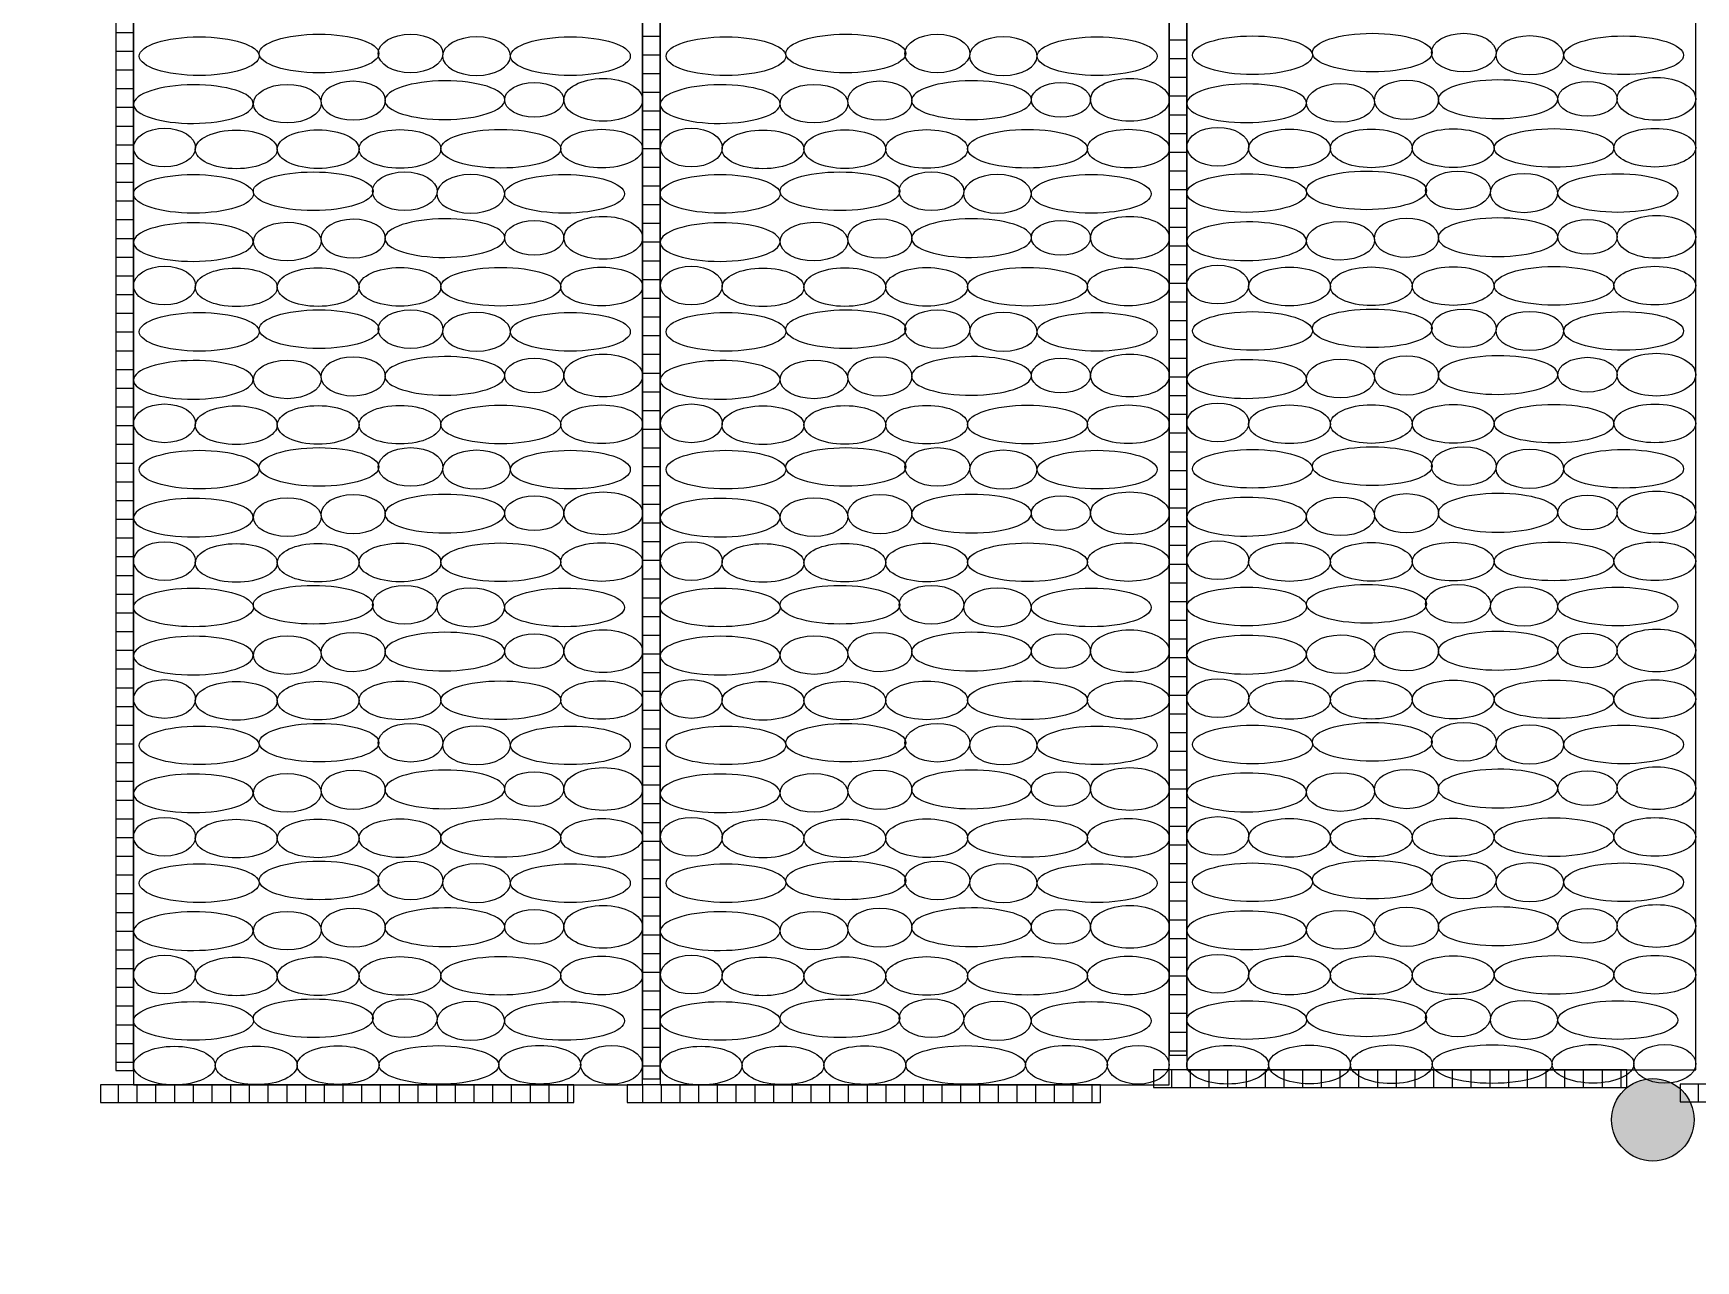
# Model space of a CAD drawing. Header units: inches. Extents: x 523 to 1492, y 69 to 539.
# Drawn here: x 613.63 to 619.27, y 323.95 to 328.11 of the extents above; entities that cross this region are included whole.
import ezdxf

# ---------------------------------------------------------------- set-up
doc = ezdxf.new("R2010")
doc.units = ezdxf.units.IN
doc.header["$MEASUREMENT"] = 0
doc.styles.get("Standard").update_dxf_attribs({"font": 'arial.ttf'})
doc.dimstyles.new('ISO-25', dxfattribs={"dimtxt": 2.5, "dimasz": 2.5, "dimexe": 1.25, "dimexo": 0, "dimtad": 1, "dimdec": 0, "dimtxsty": 'Standard', "dimcen": 2.5, "dimadec": 0, "dimazin": 0, "dimtfac": 1, "dimtdec": 0, "dimtmove": 0, "dimatfit": 3, "dimfxl": 0, "dimarcsym": 0})

# ---------------------------------------------------------------- blocks, each defined once
blk = doc.blocks.new('бут')
at = {"color": 7, "linetype": 'ByBlock', "lineweight": 15}
blk.add_lwpolyline([(1777.275, -4788.042), (1785.907, -4788.042), (1785.907, -4740.129), (1777.275, -4742.251)], close=True, dxfattribs=at)
for centre, major_axis, ratio in [((1778.39, -4770.595), (1.016, 0), 0.322367), ((1780.422, -4770.55), (1.016, 0), 0.322367), ((1781.974, -4770.55), (0.549, 0), 0.596748), ((1784.685, -4770.595), (1.016, 0), 0.322367), ((1785.241, -4771.336), (-0.667, 0), 0.543772), ((1779.883, -4771.401), (0.575, 0.003), 0.569135), ((1784.072, -4771.336), (-0.502, 0), 0.586261), ((1777.803, -4772.146), (-0.525, 0), 0.625314), ((1783.504, -4772.166), (1.016, 0), 0.322367), ((1785.214, -4772.163), (0.694, 0), 0.47197), ((1779.018, -4772.177), (0.694, 0), 0.47197), ((1780.406, -4772.173), (0.694, 0), 0.47197), ((1781.794, -4772.169), (0.694, 0), 0.47197), ((1778.292, -4772.931), (1.016, 0), 0.322367), ((1780.324, -4772.886), (1.016, 0), 0.322367), ((1781.875, -4772.886), (0.549, 0), 0.596748), ((1784.586, -4772.931), (1.016, 0), 0.322367), ((1779.883, -4773.74), (0.575, 0.003), 0.569135), ((1784.072, -4773.675), (-0.502, 0), 0.586261), ((1785.241, -4773.675), (-0.667, 0), 0.543772), ((1777.803, -4774.485), (-0.525, 0), 0.625314), ((1779.018, -4774.516), (0.694, 0), 0.47197), ((1780.406, -4774.512), (0.694, 0), 0.47197), ((1781.794, -4774.508), (0.694, 0), 0.47197), ((1783.504, -4774.505), (1.016, 0), 0.322367), ((1785.214, -4774.502), (0.694, 0), 0.47197), ((1780.422, -4775.225), (1.016, 0), 0.322367), ((1781.974, -4775.225), (0.549, 0), 0.596748), ((1778.39, -4775.27), (1.016, 0), 0.322367), ((1784.685, -4775.27), (1.016, 0), 0.322367), ((1779.883, -4776.077), (0.575, 0.003), 0.569135), ((1784.072, -4776.012), (-0.502, 0), 0.586261), ((1785.241, -4776.012), (-0.667, 0), 0.543772), ((1777.803, -4776.822), (-0.525, 0), 0.625314), ((1779.018, -4776.853), (0.694, 0), 0.47197), ((1780.406, -4776.849), (0.694, 0), 0.47197), ((1781.794, -4776.845), (0.694, 0), 0.47197), ((1783.504, -4776.842), (1.016, 0), 0.322367), ((1785.214, -4776.838), (0.694, 0), 0.47197), ((1778.39, -4777.607), (1.016, 0), 0.322367), ((1780.422, -4777.562), (1.016, 0), 0.322367), ((1781.974, -4777.562), (0.549, 0), 0.596748), ((1784.685, -4777.607), (1.016, 0), 0.322367), ((1785.241, -4778.348), (-0.667, 0), 0.543772), ((1779.883, -4778.413), (0.575, 0.003), 0.569135), ((1784.072, -4778.348), (-0.502, 0), 0.586261), ((1777.803, -4779.158), (-0.525, 0), 0.625314), ((1779.018, -4779.189), (0.694, 0), 0.47197), ((1780.406, -4779.185), (0.694, 0), 0.47197), ((1781.794, -4779.182), (0.694, 0), 0.47197), ((1783.504, -4779.179), (1.016, 0), 0.322367), ((1785.214, -4779.175), (0.694, 0), 0.47197), ((1778.292, -4779.944), (1.016, 0), 0.322367), ((1780.324, -4779.899), (1.016, 0), 0.322367), ((1781.875, -4779.899), (0.549, 0), 0.596748), ((1784.586, -4779.944), (1.016, 0), 0.322367), ((1779.883, -4780.752), (0.575, 0.003), 0.569135), ((1784.072, -4780.687), (-0.502, 0), 0.586261), ((1785.241, -4780.687), (-0.667, 0), 0.543772), ((1777.803, -4781.497), (-0.525, 0), 0.625314), ((1779.018, -4781.528), (0.694, 0), 0.47197), ((1780.406, -4781.525), (0.694, 0), 0.47197), ((1781.794, -4781.521), (0.694, 0), 0.47197), ((1783.504, -4781.518), (1.016, 0), 0.322367), ((1785.214, -4781.514), (0.694, 0), 0.47197), ((1778.39, -4782.283), (1.016, 0), 0.322367), ((1780.422, -4782.238), (1.016, 0), 0.322367), ((1781.974, -4782.238), (0.549, 0), 0.596748), ((1784.685, -4782.283), (1.016, 0), 0.322367), ((1779.883, -4783.089), (0.575, 0.003), 0.569135), ((1784.072, -4783.024), (-0.502, 0), 0.586261), ((1785.241, -4783.024), (-0.667, 0), 0.543772), ((1777.803, -4783.834), (-0.525, 0), 0.625314), ((1779.018, -4783.865), (0.694, 0), 0.47197), ((1780.406, -4783.861), (0.694, 0), 0.47197), ((1781.794, -4783.857), (0.694, 0), 0.47197), ((1783.504, -4783.854), (1.016, 0), 0.322367), ((1785.214, -4783.851), (0.694, 0), 0.47197), ((1778.39, -4784.62), (1.016, 0), 0.322367), ((1780.422, -4784.574), (1.016, 0), 0.322367), ((1781.974, -4784.574), (0.549, 0), 0.596748), ((1784.685, -4784.62), (1.016, 0), 0.322367), ((1784.072, -4785.361), (-0.502, 0), 0.586261), ((1785.241, -4785.361), (-0.667, 0), 0.543772), ((1779.883, -4785.426), (0.575, 0.003), 0.569135), ((1777.803, -4786.171), (-0.525, 0), 0.625314), ((1779.018, -4786.202), (0.694, 0), 0.47197), ((1780.406, -4786.198), (0.694, 0), 0.47197), ((1781.794, -4786.194), (0.694, 0), 0.47197), ((1783.504, -4786.191), (1.016, 0), 0.322367), ((1785.214, -4786.187), (0.694, 0), 0.47197), ((1778.292, -4786.956), (1.016, 0), 0.322367), ((1780.324, -4786.911), (1.016, 0), 0.322367), ((1781.875, -4786.911), (0.549, 0), 0.596748), ((1784.586, -4786.956), (1.016, 0), 0.322367), ((1777.969, -4787.714), (0.694, 0), 0.47197), ((1779.357, -4787.71), (0.694, 0), 0.47197), ((1780.745, -4787.706), (0.694, 0), 0.47197), ((1782.455, -4787.703), (1.016, 0), 0.322367), ((1784.165, -4787.7), (0.694, 0), 0.47197), ((1785.383, -4787.7), (-0.525, 0), 0.625314)]:
    blk.add_ellipse(centre, major_axis=major_axis, ratio=ratio, dxfattribs=at)
at = {"color": 7, "linetype": 'ByBlock', "lineweight": 15, "extrusion": (0, 0, -1)}
for centre, major_axis, ratio in [((1783.093, -4770.595), (-0.575, 0), 0.569135), ((1778.291, -4771.409), (-1.016, -0.005), 0.322367), ((1781.002, -4771.35), (-0.549, -0.003), 0.596748), ((1782.554, -4771.342), (-1.016, -0.005), 0.322367), ((1782.995, -4772.931), (-0.575, 0), 0.569135), ((1778.291, -4773.748), (-1.016, -0.005), 0.322367), ((1781.002, -4773.689), (-0.549, -0.003), 0.596748), ((1782.554, -4773.681), (-1.016, -0.005), 0.322367), ((1783.093, -4775.27), (-0.575, 0), 0.569135), ((1778.291, -4776.085), (-1.016, -0.005), 0.322367), ((1781.002, -4776.026), (-0.549, -0.003), 0.596748), ((1782.554, -4776.018), (-1.016, -0.005), 0.322367), ((1783.093, -4777.607), (-0.575, 0), 0.569135), ((1781.002, -4778.362), (-0.549, -0.003), 0.596748), ((1782.554, -4778.354), (-1.016, -0.005), 0.322367), ((1778.291, -4778.422), (-1.016, -0.005), 0.322367), ((1782.995, -4779.944), (-0.575, 0), 0.569135), ((1778.291, -4780.761), (-1.016, -0.005), 0.322367), ((1781.002, -4780.701), (-0.549, -0.003), 0.596748), ((1782.554, -4780.693), (-1.016, -0.005), 0.322367), ((1783.093, -4782.283), (-0.575, 0), 0.569135), ((1778.291, -4783.097), (-1.016, -0.005), 0.322367), ((1781.002, -4783.038), (-0.549, -0.003), 0.596748), ((1782.554, -4783.03), (-1.016, -0.005), 0.322367), ((1783.093, -4784.62), (-0.575, 0), 0.569135), ((1781.002, -4785.375), (-0.549, -0.003), 0.596748), ((1782.554, -4785.367), (-1.016, -0.005), 0.322367), ((1778.291, -4785.434), (-1.016, -0.005), 0.322367), ((1782.995, -4786.956), (-0.575, 0), 0.569135)]:
    blk.add_ellipse(centre, major_axis=major_axis, ratio=ratio, dxfattribs=at)
blk = doc.blocks.new('S - 140')
at = {"linetype": 'ByBlock', "lineweight": 15}
h = blk.add_hatch(color=7, dxfattribs=at)
edge = h.paths.add_edge_path()
edge.add_arc((1417, -1396.7), 70, 0, 360)
at = {"color": 7, "linetype": 'ByBlock', "lineweight": 15}
blk.add_circle((1417, -1396.7), 70, dxfattribs=at)
blk = doc.blocks.new('Бут.полосы')
at = {"linetype": 'ByBlock', "lineweight": 15}
h = blk.add_hatch(dxfattribs=at)
h.set_pattern_fill('ANSI31', color=22, scale=0.1, angle=315, style=0)
h.set_pattern_definition([(0, (17.8616, 0.25796), (1e-16, 0.3175), [])])
h.paths.add_polyline_path([(1973.125, -4755.563), (1972.825, -4755.563), (1972.825, -4775.54), (1973.125, -4775.54)])
h = blk.add_hatch(dxfattribs=at)
h.set_pattern_fill('ANSI31', color=22, scale=0.1, angle=45, style=0)
h.set_pattern_definition([(90, (17.8616, 0.25796), (-0.3175, 6e-17), [])])
h.paths.add_polyline_path([(1980.589, -4776.084), (1980.589, -4775.784), (1972.562, -4775.784), (1972.562, -4776.084)])
h = blk.add_hatch(dxfattribs=at)
h.set_pattern_fill('ANSI31', color=22, scale=0.1, angle=45, style=0)
h.set_pattern_definition([(90, (26.79356, 0.01436), (-0.3175, 6e-17), [])])
h.paths.add_polyline_path([(1989.521, -4776.327), (1989.521, -4776.027), (1981.494, -4776.027), (1981.494, -4776.327)])
at = {"color": 7, "linetype": 'ByBlock', "lineweight": 15}
blk.add_lwpolyline([(1973.124, -4775.784), (1981.756, -4775.784), (1981.756, -4691.934), (1973.124, -4691.934)], close=True, dxfattribs=at)
at = {"color": 22, "linetype": 'ByBlock', "lineweight": 15}
for points in [[(1973.125, -4755.563), (1972.825, -4755.563), (1972.825, -4775.54), (1973.125, -4775.54)], [(1980.589, -4776.084), (1980.589, -4775.784), (1972.562, -4775.784), (1972.562, -4776.084)], [(1989.521, -4776.327), (1989.521, -4776.027), (1981.494, -4776.027), (1981.494, -4776.327)]]:
    blk.add_lwpolyline(points, close=True, dxfattribs=at)
at = {"color": 253, "linetype": 'ByBlock', "lineweight": 15}
for centre, major_axis, ratio in [((1974.239, -4758.58), (1.016, 0), 0.322367), ((1976.271, -4758.535), (1.016, 0), 0.322367), ((1977.823, -4758.535), (0.549, 0), 0.596748), ((1980.534, -4758.58), (1.016, 0), 0.322367), ((1975.732, -4759.387), (0.575, 0.003), 0.569135), ((1979.921, -4759.321), (-0.502, 0), 0.586261), ((1981.09, -4759.321), (-0.667, 0), 0.543772), ((1973.652, -4760.131), (-0.525, 0), 0.625314), ((1974.867, -4760.162), (0.694, 0), 0.47197), ((1976.255, -4760.159), (0.694, 0), 0.47197), ((1977.643, -4760.155), (0.694, 0), 0.47197), ((1979.353, -4760.152), (1.016, 0), 0.322367), ((1981.063, -4760.148), (0.694, 0), 0.47197), ((1976.173, -4760.872), (1.016, 0), 0.322367), ((1977.724, -4760.872), (0.549, 0), 0.596748), ((1974.141, -4760.917), (1.016, 0), 0.322367), ((1980.435, -4760.917), (1.016, 0), 0.322367), ((1975.732, -4761.726), (0.575, 0.003), 0.569135), ((1979.921, -4761.661), (-0.502, 0), 0.586261), ((1981.09, -4761.661), (-0.667, 0), 0.543772), ((1973.652, -4762.47), (-0.525, 0), 0.625314), ((1974.867, -4762.502), (0.694, 0), 0.47197), ((1976.255, -4762.498), (0.694, 0), 0.47197), ((1977.643, -4762.494), (0.694, 0), 0.47197), ((1979.353, -4762.491), (1.016, 0), 0.322367), ((1981.063, -4762.487), (0.694, 0), 0.47197), ((1974.239, -4763.256), (1.016, 0), 0.322367), ((1976.271, -4763.211), (1.016, 0), 0.322367), ((1977.823, -4763.211), (0.549, 0), 0.596748), ((1980.534, -4763.256), (1.016, 0), 0.322367), ((1981.09, -4763.997), (-0.667, 0), 0.543772), ((1975.732, -4764.062), (0.575, 0.003), 0.569135), ((1979.921, -4763.997), (-0.502, 0), 0.586261), ((1973.652, -4764.807), (-0.525, 0), 0.625314), ((1976.255, -4764.834), (0.694, 0), 0.47197), ((1977.643, -4764.831), (0.694, 0), 0.47197), ((1979.353, -4764.828), (1.016, 0), 0.322367), ((1981.063, -4764.824), (0.694, 0), 0.47197), ((1974.867, -4764.838), (0.694, 0), 0.47197), ((1974.239, -4765.593), (1.016, 0), 0.322367), ((1976.271, -4765.548), (1.016, 0), 0.322367), ((1977.823, -4765.548), (0.549, 0), 0.596748), ((1980.534, -4765.593), (1.016, 0), 0.322367), ((1975.732, -4766.399), (0.575, 0.003), 0.569135), ((1979.921, -4766.334), (-0.502, 0), 0.586261), ((1981.09, -4766.334), (-0.667, 0), 0.543772), ((1973.652, -4767.144), (-0.525, 0), 0.625314), ((1974.867, -4767.175), (0.694, 0), 0.47197), ((1976.255, -4767.171), (0.694, 0), 0.47197), ((1977.643, -4767.167), (0.694, 0), 0.47197), ((1979.353, -4767.164), (1.016, 0), 0.322367), ((1981.063, -4767.161), (0.694, 0), 0.47197), ((1974.141, -4767.929), (1.016, 0), 0.322367), ((1976.173, -4767.884), (1.016, 0), 0.322367), ((1977.724, -4767.884), (0.549, 0), 0.596748), ((1980.435, -4767.929), (1.016, 0), 0.322367), ((1975.732, -4768.738), (0.575, 0.003), 0.569135), ((1979.921, -4768.673), (-0.502, 0), 0.586261), ((1981.09, -4768.673), (-0.667, 0), 0.543772), ((1973.652, -4769.483), (-0.525, 0), 0.625314), ((1974.867, -4769.514), (0.694, 0), 0.47197), ((1976.255, -4769.51), (0.694, 0), 0.47197), ((1977.643, -4769.506), (0.694, 0), 0.47197), ((1979.353, -4769.503), (1.016, 0), 0.322367), ((1981.063, -4769.5), (0.694, 0), 0.47197), ((1974.239, -4770.269), (1.016, 0), 0.322367), ((1976.271, -4770.223), (1.016, 0), 0.322367), ((1977.823, -4770.223), (0.549, 0), 0.596748), ((1980.534, -4770.269), (1.016, 0), 0.322367), ((1981.09, -4771.01), (-0.667, 0), 0.543772), ((1975.732, -4771.075), (0.575, 0.003), 0.569135), ((1979.921, -4771.01), (-0.502, 0), 0.586261), ((1973.652, -4771.82), (-0.525, 0), 0.625314), ((1974.867, -4771.851), (0.694, 0), 0.47197), ((1976.255, -4771.847), (0.694, 0), 0.47197), ((1977.643, -4771.843), (0.694, 0), 0.47197), ((1979.353, -4771.84), (1.016, 0), 0.322367), ((1981.063, -4771.836), (0.694, 0), 0.47197), ((1974.239, -4772.605), (1.016, 0), 0.322367), ((1976.271, -4772.56), (1.016, 0), 0.322367), ((1977.823, -4772.56), (0.549, 0), 0.596748), ((1980.534, -4772.605), (1.016, 0), 0.322367), ((1975.732, -4773.411), (0.575, 0.003), 0.569135), ((1979.921, -4773.346), (-0.502, 0), 0.586261), ((1981.09, -4773.346), (-0.667, 0), 0.543772), ((1973.652, -4774.156), (-0.525, 0), 0.625314), ((1974.867, -4774.187), (0.694, 0), 0.47197), ((1976.255, -4774.183), (0.694, 0), 0.47197), ((1977.643, -4774.18), (0.694, 0), 0.47197), ((1979.353, -4774.177), (1.016, 0), 0.322367), ((1981.063, -4774.173), (0.694, 0), 0.47197), ((1974.141, -4774.942), (1.016, 0), 0.322367), ((1976.173, -4774.897), (1.016, 0), 0.322367), ((1977.724, -4774.897), (0.549, 0), 0.596748), ((1980.435, -4774.942), (1.016, 0), 0.322367), ((1973.818, -4775.7), (0.694, 0), 0.47197), ((1975.206, -4775.696), (0.694, 0), 0.47197), ((1976.594, -4775.692), (0.694, 0), 0.47197), ((1978.304, -4775.689), (1.016, 0), 0.322367), ((1980.013, -4775.685), (0.694, 0), 0.47197), ((1981.232, -4775.685), (-0.525, 0), 0.625314)]:
    blk.add_ellipse(centre, major_axis=major_axis, ratio=ratio, dxfattribs=at)
at = {"color": 253, "linetype": 'ByBlock', "lineweight": 15, "extrusion": (0, 0, -1)}
for centre, major_axis, ratio in [((1978.942, -4758.58), (-0.575, 0), 0.569135), ((1974.14, -4759.395), (-1.016, -0.005), 0.322367), ((1976.851, -4759.336), (-0.549, -0.003), 0.596748), ((1978.402, -4759.327), (-1.016, -0.005), 0.322367), ((1978.844, -4760.917), (-0.575, 0), 0.569135), ((1974.14, -4761.734), (-1.016, -0.005), 0.322367), ((1976.851, -4761.675), (-0.549, -0.003), 0.596748), ((1978.402, -4761.667), (-1.016, -0.005), 0.322367), ((1978.942, -4763.256), (-0.575, 0), 0.569135), ((1974.14, -4764.071), (-1.016, -0.005), 0.322367), ((1976.851, -4764.011), (-0.549, -0.003), 0.596748), ((1978.402, -4764.003), (-1.016, -0.005), 0.322367), ((1978.942, -4765.593), (-0.575, 0), 0.569135), ((1974.14, -4766.407), (-1.016, -0.005), 0.322367), ((1976.851, -4766.348), (-0.549, -0.003), 0.596748), ((1978.402, -4766.34), (-1.016, -0.005), 0.322367), ((1978.844, -4767.929), (-0.575, 0), 0.569135), ((1974.14, -4768.746), (-1.016, -0.005), 0.322367), ((1976.851, -4768.687), (-0.549, -0.003), 0.596748), ((1978.402, -4768.679), (-1.016, -0.005), 0.322367), ((1978.942, -4770.269), (-0.575, 0), 0.569135), ((1976.851, -4771.024), (-0.549, -0.003), 0.596748), ((1978.402, -4771.016), (-1.016, -0.005), 0.322367), ((1974.14, -4771.083), (-1.016, -0.005), 0.322367), ((1978.942, -4772.605), (-0.575, 0), 0.569135), ((1974.14, -4773.42), (-1.016, -0.005), 0.322367), ((1976.851, -4773.36), (-0.549, -0.003), 0.596748), ((1978.402, -4773.352), (-1.016, -0.005), 0.322367), ((1978.844, -4774.942), (-0.575, 0), 0.569135)]:
    blk.add_ellipse(centre, major_axis=major_axis, ratio=ratio, dxfattribs=at)
at = {"color": 7, "linetype": 'ByBlock', "lineweight": 15, "xscale": 0.009999999999990905, "yscale": 0.009999999999990905, "zscale": 0.009999999999990905}
blk.add_blockref('S - 140', (1966.859, -4762.666), dxfattribs=at)
blk = doc.blocks.new('Бут.дорожка 8м')
at = {"linetype": 'ByBlock', "lineweight": 15}
h = blk.add_hatch(dxfattribs=at)
h.set_pattern_fill('ANSI31', color=22, scale=0.1, angle=315, style=0)
h.set_pattern_definition([(0, (0, 1.2741), (1e-16, 0.3175), [])])
h.paths.add_polyline_path([(1955.263, -4754.547), (1954.963, -4754.547), (1954.963, -4775.939), (1955.263, -4775.941)])
h = blk.add_hatch(dxfattribs=at)
h.set_pattern_fill('ANSI31', color=22, scale=0.1, angle=45, style=0)
h.set_pattern_definition([(90, (0, 0), (-0.3175, 6e-17), [])])
h.paths.add_polyline_path([(1962.728, -4776.342), (1962.728, -4776.042), (1954.701, -4776.042), (1954.701, -4776.342)])
at = {"color": 7, "linetype": 'ByBlock', "lineweight": 15}
blk.add_lwpolyline([(1955.263, -4776.042), (1963.895, -4776.042), (1963.895, -4691.934), (1955.263, -4691.934)], close=True, dxfattribs=at)
at = {"color": 22, "linetype": 'ByBlock', "lineweight": 15}
for points in [[(1955.263, -4754.547), (1954.963, -4754.547), (1954.963, -4775.939), (1955.263, -4775.941)], [(1962.728, -4776.342), (1962.728, -4776.042), (1954.701, -4776.042), (1954.701, -4776.342)]]:
    blk.add_lwpolyline(points, close=True, dxfattribs=at)
at = {"color": 253, "linetype": 'ByBlock', "lineweight": 15}
for centre, major_axis, ratio in [((1956.378, -4758.595), (1.016, 0), 0.322367), ((1958.41, -4758.55), (1.016, 0), 0.322367), ((1959.962, -4758.55), (0.549, 0), 0.596748), ((1962.672, -4758.595), (1.016, 0), 0.322367), ((1957.87, -4759.401), (0.575, 0.003), 0.569135), ((1962.059, -4759.336), (-0.502, 0), 0.586261), ((1963.228, -4759.336), (-0.667, 0), 0.543772), ((1955.791, -4760.146), (-0.525, 0), 0.625314), ((1957.006, -4760.177), (0.694, 0), 0.47197), ((1958.394, -4760.173), (0.694, 0), 0.47197), ((1959.781, -4760.169), (0.694, 0), 0.47197), ((1961.491, -4760.166), (1.016, 0), 0.322367), ((1963.201, -4760.163), (0.694, 0), 0.47197), ((1958.311, -4760.886), (1.016, 0), 0.322367), ((1959.863, -4760.886), (0.549, 0), 0.596748), ((1956.279, -4760.931), (1.016, 0), 0.322367), ((1962.573, -4760.931), (1.016, 0), 0.322367), ((1962.059, -4761.675), (-0.502, 0), 0.586261), ((1963.228, -4761.675), (-0.667, 0), 0.543772), ((1957.87, -4761.74), (0.575, 0.003), 0.569135), ((1955.791, -4762.485), (-0.525, 0), 0.625314), ((1957.006, -4762.516), (0.694, 0), 0.47197), ((1958.394, -4762.512), (0.694, 0), 0.47197), ((1959.781, -4762.508), (0.694, 0), 0.47197), ((1961.491, -4762.505), (1.016, 0), 0.322367), ((1963.201, -4762.502), (0.694, 0), 0.47197), ((1956.378, -4763.27), (1.016, 0), 0.322367), ((1958.41, -4763.225), (1.016, 0), 0.322367), ((1959.962, -4763.225), (0.549, 0), 0.596748), ((1962.672, -4763.27), (1.016, 0), 0.322367), ((1963.228, -4764.012), (-0.667, 0), 0.543772), ((1957.87, -4764.077), (0.575, 0.003), 0.569135), ((1962.059, -4764.012), (-0.502, 0), 0.586261), ((1955.791, -4764.822), (-0.525, 0), 0.625314), ((1957.006, -4764.853), (0.694, 0), 0.47197), ((1958.394, -4764.849), (0.694, 0), 0.47197), ((1959.781, -4764.845), (0.694, 0), 0.47197), ((1961.491, -4764.842), (1.016, 0), 0.322367), ((1963.201, -4764.838), (0.694, 0), 0.47197), ((1956.378, -4765.607), (1.016, 0), 0.322367), ((1958.41, -4765.562), (1.016, 0), 0.322367), ((1959.962, -4765.562), (0.549, 0), 0.596748), ((1962.672, -4765.607), (1.016, 0), 0.322367), ((1957.87, -4766.413), (0.575, 0.003), 0.569135), ((1962.059, -4766.348), (-0.502, 0), 0.586261), ((1963.228, -4766.348), (-0.667, 0), 0.543772), ((1955.791, -4767.158), (-0.525, 0), 0.625314), ((1957.006, -4767.189), (0.694, 0), 0.47197), ((1958.394, -4767.185), (0.694, 0), 0.47197), ((1959.781, -4767.182), (0.694, 0), 0.47197), ((1961.491, -4767.179), (1.016, 0), 0.322367), ((1963.201, -4767.175), (0.694, 0), 0.47197), ((1958.311, -4767.899), (1.016, 0), 0.322367), ((1959.863, -4767.899), (0.549, 0), 0.596748), ((1956.279, -4767.944), (1.016, 0), 0.322367), ((1962.573, -4767.944), (1.016, 0), 0.322367), ((1957.87, -4768.752), (0.575, 0.003), 0.569135), ((1962.059, -4768.687), (-0.502, 0), 0.586261), ((1963.228, -4768.687), (-0.667, 0), 0.543772), ((1955.791, -4769.497), (-0.525, 0), 0.625314), ((1957.006, -4769.528), (0.694, 0), 0.47197), ((1958.394, -4769.525), (0.694, 0), 0.47197), ((1959.781, -4769.521), (0.694, 0), 0.47197), ((1961.491, -4769.518), (1.016, 0), 0.322367), ((1963.201, -4769.514), (0.694, 0), 0.47197), ((1956.378, -4770.283), (1.016, 0), 0.322367), ((1958.41, -4770.238), (1.016, 0), 0.322367), ((1959.962, -4770.238), (0.549, 0), 0.596748), ((1962.672, -4770.283), (1.016, 0), 0.322367), ((1963.228, -4771.024), (-0.667, 0), 0.543772), ((1957.87, -4771.089), (0.575, 0.003), 0.569135), ((1962.059, -4771.024), (-0.502, 0), 0.586261), ((1955.791, -4771.834), (-0.525, 0), 0.625314), ((1957.006, -4771.865), (0.694, 0), 0.47197), ((1958.394, -4771.861), (0.694, 0), 0.47197), ((1959.781, -4771.857), (0.694, 0), 0.47197), ((1961.491, -4771.854), (1.016, 0), 0.322367), ((1963.201, -4771.851), (0.694, 0), 0.47197), ((1956.378, -4772.62), (1.016, 0), 0.322367), ((1958.41, -4772.574), (1.016, 0), 0.322367), ((1959.962, -4772.574), (0.549, 0), 0.596748), ((1962.672, -4772.62), (1.016, 0), 0.322367), ((1957.87, -4773.426), (0.575, 0.003), 0.569135), ((1962.059, -4773.361), (-0.502, 0), 0.586261), ((1963.228, -4773.361), (-0.667, 0), 0.543772), ((1955.791, -4774.171), (-0.525, 0), 0.625314), ((1957.006, -4774.202), (0.694, 0), 0.47197), ((1958.394, -4774.198), (0.694, 0), 0.47197), ((1959.781, -4774.194), (0.694, 0), 0.47197), ((1961.491, -4774.191), (1.016, 0), 0.322367), ((1963.201, -4774.187), (0.694, 0), 0.47197), ((1956.279, -4774.956), (1.016, 0), 0.322367), ((1958.311, -4774.911), (1.016, 0), 0.322367), ((1959.863, -4774.911), (0.549, 0), 0.596748), ((1962.573, -4774.956), (1.016, 0), 0.322367), ((1955.957, -4775.714), (0.694, 0), 0.47197), ((1957.345, -4775.71), (0.694, 0), 0.47197), ((1958.732, -4775.706), (0.694, 0), 0.47197), ((1960.442, -4775.703), (1.016, 0), 0.322367), ((1962.152, -4775.7), (0.694, 0), 0.47197), ((1963.37, -4775.7), (-0.525, 0), 0.625314)]:
    blk.add_ellipse(centre, major_axis=major_axis, ratio=ratio, dxfattribs=at)
at = {"color": 253, "linetype": 'ByBlock', "lineweight": 15, "extrusion": (0, 0, -1)}
for centre, major_axis, ratio in [((1961.081, -4758.595), (-0.575, 0), 0.569135), ((1956.279, -4759.409), (-1.016, -0.005), 0.322367), ((1958.989, -4759.35), (-0.549, -0.003), 0.596748), ((1960.541, -4759.342), (-1.016, -0.005), 0.322367), ((1960.982, -4760.931), (-0.575, 0), 0.569135), ((1958.989, -4761.689), (-0.549, -0.003), 0.596748), ((1960.541, -4761.681), (-1.016, -0.005), 0.322367), ((1956.279, -4761.748), (-1.016, -0.005), 0.322367), ((1961.081, -4763.27), (-0.575, 0), 0.569135), ((1956.279, -4764.085), (-1.016, -0.005), 0.322367), ((1958.989, -4764.026), (-0.549, -0.003), 0.596748), ((1960.541, -4764.018), (-1.016, -0.005), 0.322367), ((1961.081, -4765.607), (-0.575, 0), 0.569135), ((1956.279, -4766.422), (-1.016, -0.005), 0.322367), ((1958.989, -4766.362), (-0.549, -0.003), 0.596748), ((1960.541, -4766.354), (-1.016, -0.005), 0.322367), ((1960.982, -4767.944), (-0.575, 0), 0.569135), ((1956.279, -4768.761), (-1.016, -0.005), 0.322367), ((1958.989, -4768.701), (-0.549, -0.003), 0.596748), ((1960.541, -4768.693), (-1.016, -0.005), 0.322367), ((1961.081, -4770.283), (-0.575, 0), 0.569135), ((1958.989, -4771.038), (-0.549, -0.003), 0.596748), ((1960.541, -4771.03), (-1.016, -0.005), 0.322367), ((1956.279, -4771.097), (-1.016, -0.005), 0.322367), ((1961.081, -4772.62), (-0.575, 0), 0.569135), ((1956.279, -4773.434), (-1.016, -0.005), 0.322367), ((1958.989, -4773.375), (-0.549, -0.003), 0.596748), ((1960.541, -4773.367), (-1.016, -0.005), 0.322367), ((1960.982, -4774.956), (-0.575, 0), 0.569135)]:
    blk.add_ellipse(centre, major_axis=major_axis, ratio=ratio, dxfattribs=at)
blk = doc.blocks.new('Бутовая 8м + прорывной')
at = {"linetype": 'ByBlock', "lineweight": 15}
h = blk.add_hatch(dxfattribs=at)
h.set_pattern_fill('ANSI31', color=22, scale=0.1, angle=315, style=0)
h.set_pattern_definition([(0, (-2e-05, -12), (1e-16, 0.3175), [])])
h.paths.add_polyline_path([(1955.263, -4767.821), (1954.963, -4767.821), (1954.963, -4787.798), (1955.263, -4787.798)])
h = blk.add_hatch(dxfattribs=at)
h.set_pattern_fill('ANSI31', color=22, scale=0.1, angle=45, style=0)
h.set_pattern_definition([(90, (-2e-05, -12), (-0.3175, 6e-17), [])])
h.paths.add_polyline_path([(1962.728, -4788.342), (1962.728, -4788.042), (1954.7, -4788.042), (1954.7, -4788.342)])
at = {"color": 7, "linetype": 'ByBlock', "lineweight": 15}
blk.add_lwpolyline([(1955.263, -4788.042), (1963.895, -4788.042), (1963.895, -4740.129), (1955.263, -4742.251)], close=True, dxfattribs=at)
at = {"color": 22, "linetype": 'ByBlock', "lineweight": 15}
for points in [[(1955.263, -4767.821), (1954.963, -4767.821), (1954.963, -4787.798), (1955.263, -4787.798)], [(1962.728, -4788.342), (1962.728, -4788.042), (1954.7, -4788.042), (1954.7, -4788.342)]]:
    blk.add_lwpolyline(points, close=True, dxfattribs=at)
at = {"color": 7, "linetype": 'ByBlock', "lineweight": 15}
for name, p in [('Бут.дорожка 8м', (8.932, -12)), ('Бут.полосы', (0, -12)), ('бут', (177.987, 0))]:
    blk.add_blockref(name, p, dxfattribs=at)
blk = doc.blocks.new('*D230')
at = {"color": 0, "linetype": 'ByBlock', "lineweight": -2}
for p, q in [((616.6767, 475.4867), (592.5799, 475.4867)), ((593.8299, 266.9867), (593.8299, 473.9867)), ((604.2494, 265.4867), (592.5799, 265.4867))]:
    blk.add_line(p, q, dxfattribs=at)
at = {"color": 0, "linetype": 'ByBlock'}
for points in [[(593.5799, 473.9867), (594.0799, 473.9867), (593.8299, 475.4867)], [(593.5799, 266.9867), (594.0799, 266.9867), (593.8299, 265.4867)]]:
    blk.add_solid(points, dxfattribs=at)
at = {"layer": 'Defpoints', "color": 0, "linetype": 'ByBlock'}
for p in [(593.8299, 475.4867), (616.6767, 475.4867), (604.2494, 265.4867)]:
    blk.add_point(p, dxfattribs=at)
at = {"color": 0, "linetype": 'ByBlock', "lineweight": 15, "insert": (592.8662, 370.4867), "char_height": 1.3, "attachment_point": 5, "rotation": 90}
blk.add_mtext('105м', dxfattribs=at)

msp = doc.modelspace()

# ---------------------------------------------------------------- block references
at = {"color": 7, "linetype": 'ByBlock', "lineweight": 15, "xscale": 0.2000000000000455, "yscale": 0.2000000000000455, "zscale": 0.2000000000000455}
msp.add_blockref('Бутовая 8м + прорывной', (222.9164, 1282.1562), dxfattribs=at)

# ---------------------------------------------------------------- dimensions: what is measured, and where the dimension line sits
at = {"color": 7, "linetype": 'ByBlock', "lineweight": 15}
dim = msp.add_linear_dim(base=(593.8299, 475.4867), p1=(604.2494, 265.4867), p2=(616.6767, 475.4867), angle=90, text='105м', dimstyle='ISO-25', override={"dimtxt": 1.3, "dimasz": 1.5, "dimgap": 0.3, "dimlfac": 100, "dimrnd": 0.05, "dimtmove": 1, "dimfxl": 1.25}, dxfattribs=at)
dim.commit()
dim.dimension.update_dxf_attribs({"geometry": '*D230', "text_midpoint": (592.8662, 370.4867)})

doc.saveas('drawing.dxf')
